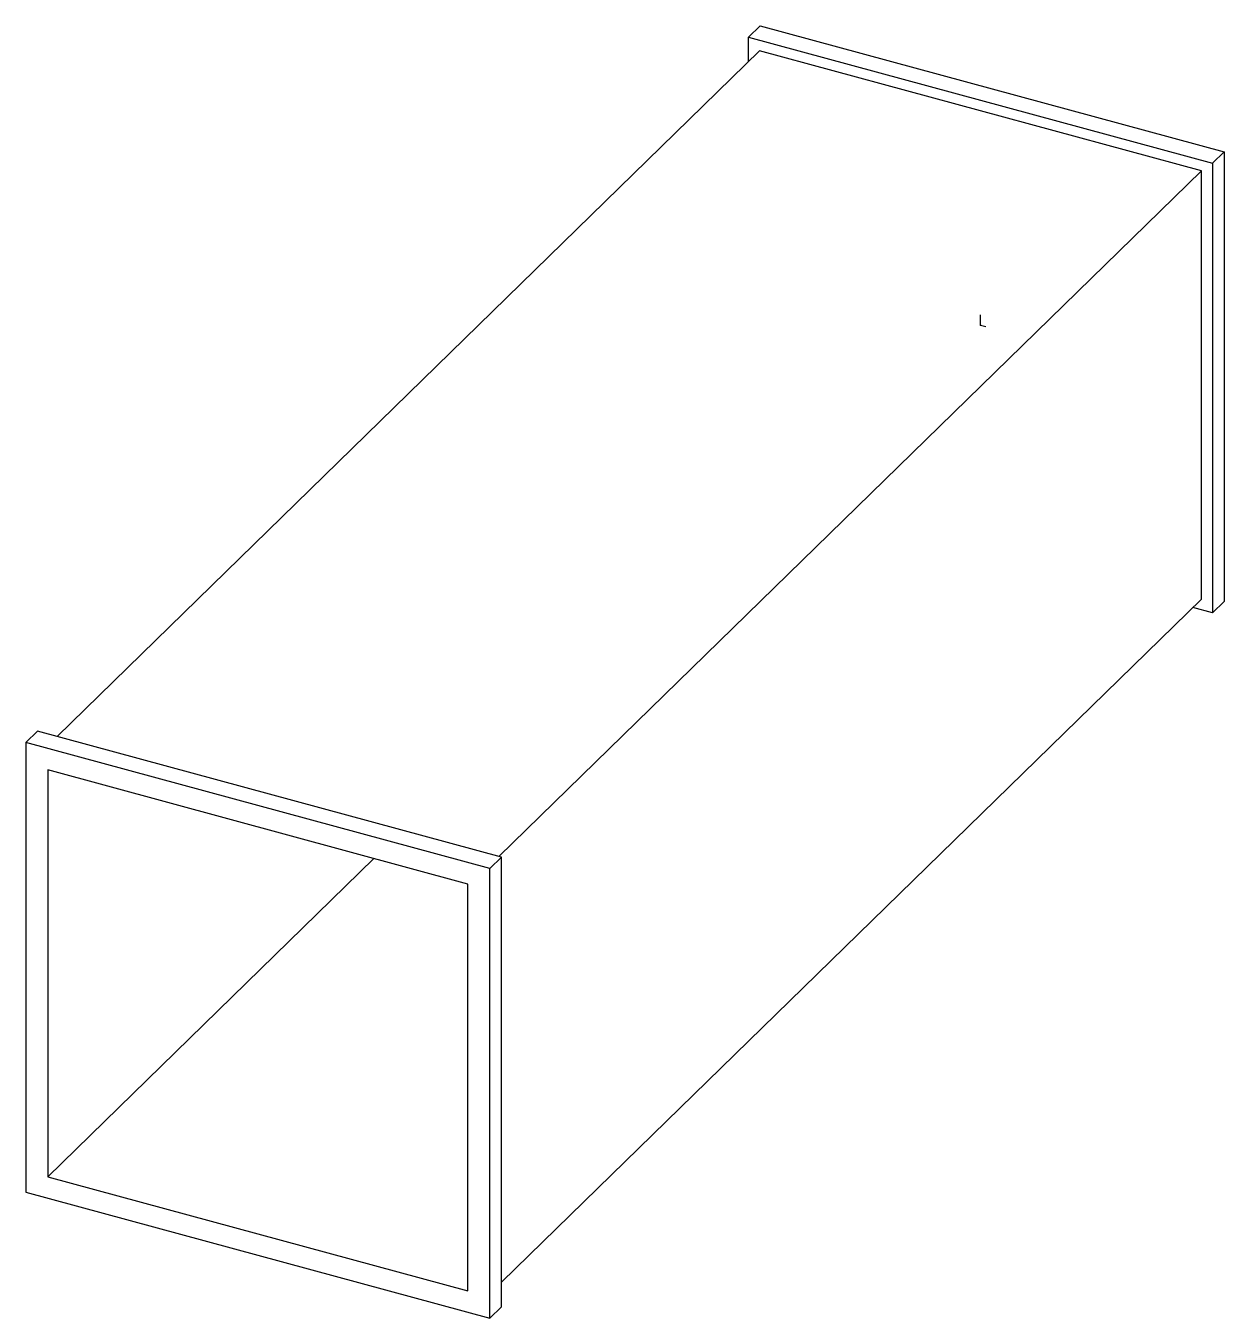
# Paper-space layout '_Trimetric' of a CAD drawing. Header units: inches. Extents: x -38.2 to 9.8, y -39.8 to 12.
import ezdxf

# ---------------------------------------------------------------- set-up
doc = ezdxf.new("R2010")
doc.units = ezdxf.units.IN
doc.header["$MEASUREMENT"] = 0
doc.header["$PDSIZE"] = -1

psp = doc.layouts.new('_Trimetric')

# ---------------------------------------------------------------- linework, layer by layer
at = {"color": 7, "linetype": 'Continuous', "lineweight": 25}
for p, q in [((-8.82, 11.98), (-9.286, 11.524)), ((-8.82, 11.98), (9.753, 6.932)), ((-9.286, 10.544), (-9.286, 11.524)), ((-9.286, 11.524), (9.286, 6.476)), ((-36.969, -16.475), (-8.844, 10.975)), ((8.844, 6.168), (-8.844, 10.975)), ((9.753, 6.932), (9.286, 6.476)), ((9.753, 6.932), (9.753, -11.069)), ((9.286, 6.476), (9.286, -11.524)), ((-19.281, -21.283), (8.844, 6.168)), ((8.844, -10.975), (8.844, 6.168)), ((-19.182, -38.33), (8.844, -10.975)), ((9.286, -11.524), (8.501, -11.311)), ((9.753, -11.069), (9.286, -11.524)), ((-38.222, -16.717), (-37.755, -16.262)), ((-19.182, -21.31), (-37.755, -16.262)), ((-38.222, -16.717), (-38.222, -34.718)), ((-19.649, -21.765), (-38.222, -16.717)), ((-37.337, -17.815), (-37.337, -34.101)), ((-20.533, -22.382), (-37.337, -17.815)), ((-24.285, -21.362), (-37.337, -34.101)), ((-19.649, -21.765), (-19.182, -21.31)), ((-19.182, -39.31), (-19.182, -21.31)), ((-19.649, -39.766), (-19.649, -21.765)), ((-20.533, -38.668), (-20.533, -22.382)), ((-37.337, -34.101), (-20.533, -38.668)), ((-38.222, -34.718), (-19.649, -39.766)), ((-19.649, -39.766), (-19.182, -39.31))]:
    psp.add_line(p, q, dxfattribs=at)
at = {"color": 7, "linetype": 'Continuous'}
for q in [(0, 0.402), (0.208, -0.056)]:
    psp.add_line((0, 0), q, dxfattribs=at)
psp.add_point((0, 0), dxfattribs=at)

doc.saveas('drawing.dxf')
